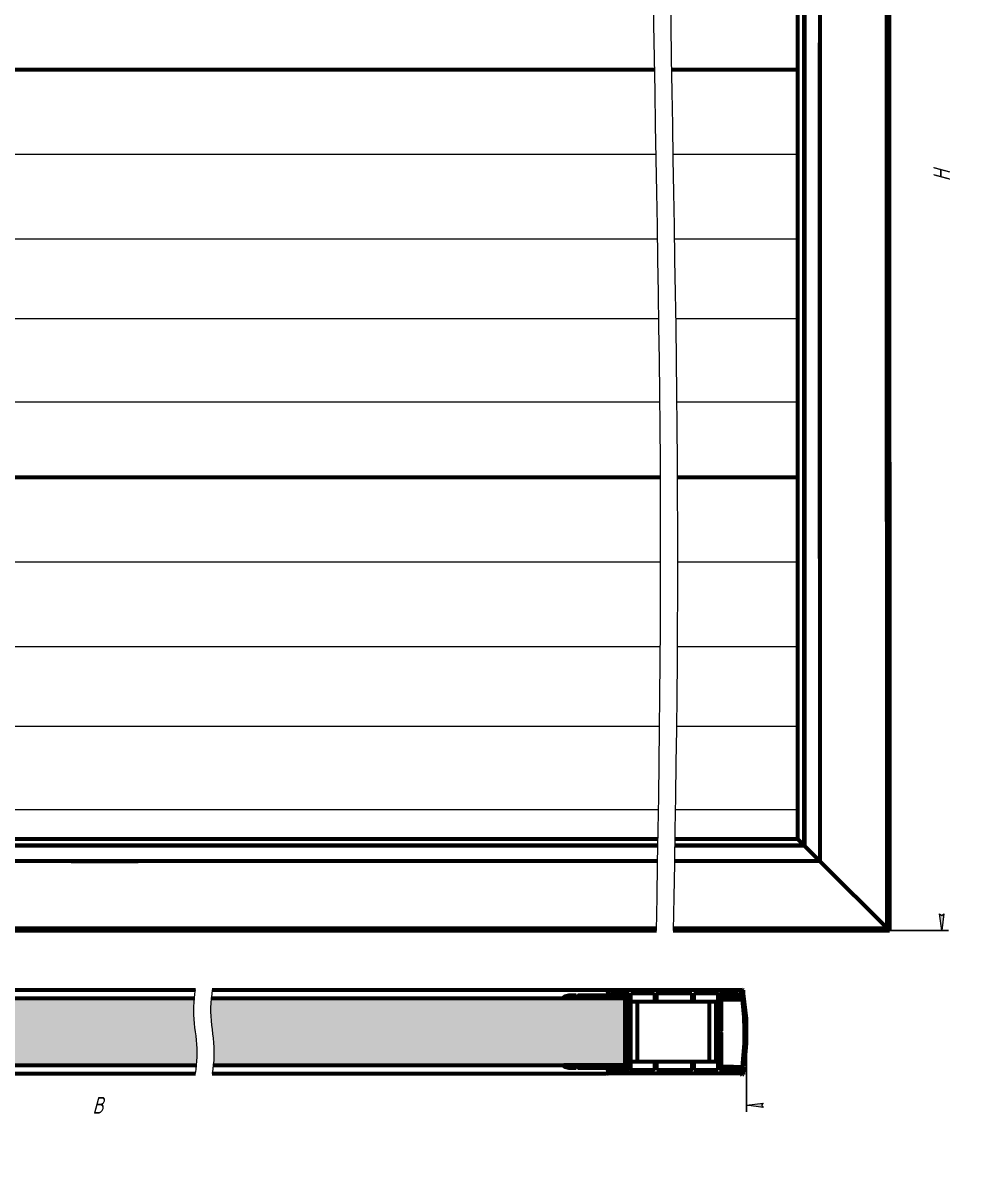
# Model space of a CAD drawing. Header units: millimetres. Extents: x 0 to 841, y 0 to 594.
# Drawn here: x 278.9 to 557.7, y 0 to 339.7 of the extents above; entities that cross this region are included whole.
import ezdxf

# ---------------------------------------------------------------- set-up
doc = ezdxf.new("R2010")
doc.units = ezdxf.units.MM
for name, pattern in [('K5LT_BASIC', [0]), ('K5LT_THIN', [0]), ('K5LT_THIN_INCLUDED_TO_HATCHING', [0])]:
    doc.linetypes.add(name, pattern=pattern)
doc.layers.add('Системный слой', color=7, linetype='Continuous')
doc.styles.add('KDIMTEXTSTYLE', font='', dxfattribs={"width": 0.96, "oblique": 15, "height": 5})
doc.styles.get('KDIMTEXTSTYLE').set_extended_font_data('Gost Type AU')
doc.dimstyles.new('KDIMSTYLE (0.25)', dxfattribs={"dimtxt": 5, "dimasz": 1, "dimexe": 2, "dimexo": 0, "dimgap": 1, "dimtad": 1, "dimlfac": 4, "dimtxsty": 'KDIMTEXTSTYLE', "dimsah": 1, "dimcen": 0, "dimdle": 1, "dimadec": 0, "dimazin": 0, "dimtfac": 0.667, "dimtmove": 0, "dimatfit": 3, "dimfxl": 1, "dimtvp": 1, "dimtolj": 1, "dimtzin": 0, "dimarcsym": 0})
doc.dimstyles.new('KDIMSTYLE (0.50)', dxfattribs={"dimtxt": 5, "dimasz": 1, "dimexe": 2, "dimexo": 0, "dimgap": 1, "dimtad": 1, "dimlfac": 2, "dimtxsty": 'KDIMTEXTSTYLE', "dimsah": 1, "dimcen": 0, "dimdle": 1, "dimadec": 0, "dimazin": 0, "dimtfac": 0.667, "dimtmove": 0, "dimatfit": 3, "dimfxl": 1, "dimtvp": 1, "dimtolj": 1, "dimtzin": 0, "dimarcsym": 0})

# ---------------------------------------------------------------- blocks, each defined once
blk = doc.blocks.new('U3')
at = {"layer": 'Системный слой', "color": 5, "linetype": 'K5LT_BASIC', "lineweight": 60, "true_color": 0x0000ff}
for p, q in [((74.26, 69.56), (213.01, 69.56)), ((218.01, 69.56), (467.79, 69.56)), ((472.79, 69.56), (536.76, 69.56))]:
    blk.add_line(p, q, dxfattribs=at)
blk = doc.blocks.new('U4')
at = {"layer": 'Системный слой', "color": 5, "linetype": 'K5LT_BASIC', "lineweight": 60, "true_color": 0x0000ff}
for p, q in [((73.76, 69.05), (213, 69.05)), ((218, 69.05), (467.79, 69.05)), ((472.79, 69.05), (537.26, 69.05))]:
    blk.add_line(p, q, dxfattribs=at)
blk = doc.blocks.new('U5')
at = {"layer": 'Системный слой', "color": 5, "linetype": 'K5LT_BASIC', "lineweight": 60, "true_color": 0x0000ff}
for p, q in [((74.51, 69.81), (213.01, 69.81)), ((218.01, 69.81), (467.8, 69.81)), ((472.8, 69.81), (536.51, 69.81))]:
    blk.add_line(p, q, dxfattribs=at)
blk = doc.blocks.new('U6')
at = {"layer": 'Системный слой', "color": 7, "linetype": 'K5LT_THIN', "lineweight": 18}
for p, q in [((213.02, 69.93), (74.64, 69.93)), ((467.8, 69.93), (218.02, 69.93)), ((536.38, 69.93), (472.8, 69.93))]:
    blk.add_line(p, q, dxfattribs=at)
blk = doc.blocks.new('U7')
at = {"layer": 'Системный слой', "color": 5, "linetype": 'K5LT_BASIC', "lineweight": 60, "true_color": 0x0000ff}
for p, q in [((213.36, 89.81), (94.52, 89.81)), ((468.14, 89.81), (218.36, 89.81)), ((516.5, 89.81), (473.14, 89.81))]:
    blk.add_line(p, q, dxfattribs=at)
blk = doc.blocks.new('U8')
at = {"layer": 'Системный слой', "color": 7, "linetype": 'K5LT_THIN', "lineweight": 18}
for p, q in [((213.35, 89.68), (94.39, 89.68)), ((468.14, 89.68), (218.35, 89.68)), ((516.62, 89.68), (473.14, 89.68))]:
    blk.add_line(p, q, dxfattribs=at)
blk = doc.blocks.new('U16')
at = {"layer": 'Системный слой', "color": 5, "linetype": 'K5LT_BASIC', "lineweight": 60, "true_color": 0x0000ff}
for p, q in [((467.25, 325.69), (286.62, 325.69)), ((509.88, 325.69), (472.25, 325.69))]:
    blk.add_line(p, q, dxfattribs=at)
blk = doc.blocks.new('U17')
at = {"layer": 'Системный слой', "color": 7, "linetype": 'K5LT_THIN', "lineweight": 18}
for p, q in [((467.68, 300.47), (286.62, 300.47)), ((509.88, 300.47), (472.68, 300.47))]:
    blk.add_line(p, q, dxfattribs=at)
blk = doc.blocks.new('U18')
at = {"layer": 'Системный слой', "color": 7, "linetype": 'K5LT_THIN', "lineweight": 18}
for p, q in [((468.11, 275.22), (286.62, 275.22)), ((509.88, 275.22), (473.11, 275.22))]:
    blk.add_line(p, q, dxfattribs=at)
blk = doc.blocks.new('U19')
at = {"layer": 'Системный слой', "color": 7, "linetype": 'K5LT_THIN', "lineweight": 18}
for p, q in [((468.49, 251.47), (286.62, 251.47)), ((509.88, 251.47), (473.49, 251.47))]:
    blk.add_line(p, q, dxfattribs=at)
blk = doc.blocks.new('U20')
at = {"layer": 'Системный слой', "color": 7, "linetype": 'K5LT_THIN', "lineweight": 18}
for p, q in [((468.8, 226.59), (286.62, 226.59)), ((509.88, 226.59), (473.8, 226.59))]:
    blk.add_line(p, q, dxfattribs=at)
blk = doc.blocks.new('U21')
at = {"layer": 'Системный слой', "color": 5, "linetype": 'K5LT_BASIC', "lineweight": 60, "true_color": 0x0000ff}
for p, q in [((468.97, 204.16), (286.62, 204.16)), ((509.88, 204.16), (473.97, 204.16))]:
    blk.add_line(p, q, dxfattribs=at)
blk = doc.blocks.new('U22')
at = {"layer": 'Системный слой', "color": 7, "linetype": 'K5LT_THIN', "lineweight": 18}
for p, q in [((469.03, 178.94), (286.62, 178.94)), ((509.88, 178.94), (474.03, 178.94))]:
    blk.add_line(p, q, dxfattribs=at)
blk = doc.blocks.new('U23')
at = {"layer": 'Системный слой', "color": 7, "linetype": 'K5LT_THIN', "lineweight": 18}
for p, q in [((468.94, 153.69), (286.62, 153.69)), ((509.88, 153.69), (473.94, 153.69))]:
    blk.add_line(p, q, dxfattribs=at)
blk = doc.blocks.new('U24')
at = {"layer": 'Системный слой', "color": 7, "linetype": 'K5LT_THIN', "lineweight": 18}
for p, q in [((468.72, 129.94), (286.62, 129.94)), ((509.88, 129.94), (473.72, 129.94))]:
    blk.add_line(p, q, dxfattribs=at)
blk = doc.blocks.new('U25')
at = {"layer": 'Системный слой', "color": 7, "linetype": 'K5LT_THIN', "lineweight": 18}
for p, q in [((468.39, 105.06), (286.62, 105.06)), ((509.88, 105.06), (473.39, 105.06))]:
    blk.add_line(p, q, dxfattribs=at)
blk = doc.blocks.new('U32')
at = {"layer": 'Системный слой', "color": 5, "linetype": 'K5LT_BASIC', "lineweight": 60, "true_color": 0x0000ff}
for p, q in [((212.47, 325.69), (101.14, 325.69)), ((286.62, 325.69), (217.47, 325.69))]:
    blk.add_line(p, q, dxfattribs=at)
blk = doc.blocks.new('U33')
at = {"layer": 'Системный слой', "color": 7, "linetype": 'K5LT_THIN', "lineweight": 18}
for p, q in [((212.89, 300.47), (101.14, 300.47)), ((286.62, 300.47), (217.89, 300.47))]:
    blk.add_line(p, q, dxfattribs=at)
blk = doc.blocks.new('U34')
at = {"layer": 'Системный слой', "color": 7, "linetype": 'K5LT_THIN', "lineweight": 18}
for p, q in [((213.33, 275.22), (101.14, 275.22)), ((286.62, 275.22), (218.33, 275.22))]:
    blk.add_line(p, q, dxfattribs=at)
blk = doc.blocks.new('U35')
at = {"layer": 'Системный слой', "color": 7, "linetype": 'K5LT_THIN', "lineweight": 18}
for p, q in [((213.7, 251.47), (101.14, 251.47)), ((286.62, 251.47), (218.7, 251.47))]:
    blk.add_line(p, q, dxfattribs=at)
blk = doc.blocks.new('U36')
at = {"layer": 'Системный слой', "color": 7, "linetype": 'K5LT_THIN', "lineweight": 18}
for p, q in [((214.01, 226.59), (101.14, 226.59)), ((286.62, 226.59), (219.01, 226.59))]:
    blk.add_line(p, q, dxfattribs=at)
blk = doc.blocks.new('U37')
at = {"layer": 'Системный слой', "color": 5, "linetype": 'K5LT_BASIC', "lineweight": 60, "true_color": 0x0000ff}
for p, q in [((214.19, 204.16), (101.14, 204.16)), ((286.62, 204.16), (219.19, 204.16))]:
    blk.add_line(p, q, dxfattribs=at)
blk = doc.blocks.new('U38')
at = {"layer": 'Системный слой', "color": 7, "linetype": 'K5LT_THIN', "lineweight": 18}
for p, q in [((214.25, 178.94), (101.14, 178.94)), ((286.62, 178.94), (219.25, 178.94))]:
    blk.add_line(p, q, dxfattribs=at)
blk = doc.blocks.new('U39')
at = {"layer": 'Системный слой', "color": 7, "linetype": 'K5LT_THIN', "lineweight": 18}
for p, q in [((214.15, 153.69), (101.14, 153.69)), ((286.62, 153.69), (219.15, 153.69))]:
    blk.add_line(p, q, dxfattribs=at)
blk = doc.blocks.new('U40')
at = {"layer": 'Системный слой', "color": 7, "linetype": 'K5LT_THIN', "lineweight": 18}
for p, q in [((213.94, 129.94), (101.14, 129.94)), ((286.62, 129.94), (218.94, 129.94))]:
    blk.add_line(p, q, dxfattribs=at)
blk = doc.blocks.new('U41')
at = {"layer": 'Системный слой', "color": 7, "linetype": 'K5LT_THIN', "lineweight": 18}
for p, q in [((213.6, 105.06), (101.14, 105.06)), ((286.62, 105.06), (218.6, 105.06))]:
    blk.add_line(p, q, dxfattribs=at)
blk = doc.blocks.new('U49')
at = {"layer": 'Системный слой', "color": 5, "linetype": 'K5LT_BASIC', "lineweight": 60, "true_color": 0x0000ff}
for p, q in [((468.22, 94.31), (288.75, 94.31)), ((512, 94.31), (473.22, 94.31))]:
    blk.add_line(p, q, dxfattribs=at)
blk = doc.blocks.new('U50')
at = {"layer": 'Системный слой', "color": 5, "linetype": 'K5LT_BASIC', "lineweight": 60, "true_color": 0x0000ff}
for p, q in [((288.5, 94.56), (468.22, 94.56)), ((473.22, 94.56), (511.75, 94.56))]:
    blk.add_line(p, q, dxfattribs=at)
blk = doc.blocks.new('U51')
at = {"layer": 'Системный слой', "color": 5, "linetype": 'K5LT_BASIC', "lineweight": 60, "true_color": 0x0000ff}
for p, q in [((288.62, 94.43), (468.22, 94.43)), ((473.22, 94.43), (511.87, 94.43))]:
    blk.add_line(p, q, dxfattribs=at)
blk = doc.blocks.new('U52')
at = {"layer": 'Системный слой', "color": 5, "linetype": 'K5LT_BASIC', "lineweight": 60, "true_color": 0x0000ff}
for p, q in [((286.62, 96.43), (468.25, 96.43)), ((473.25, 96.43), (509.88, 96.43))]:
    blk.add_line(p, q, dxfattribs=at)
blk = doc.blocks.new('U61')
at = {"layer": 'Системный слой', "color": 5, "linetype": 'K5LT_BASIC', "lineweight": 60, "true_color": 0x0000ff}
for p, q in [((213.43, 94.31), (99.02, 94.31)), ((288.75, 94.31), (218.43, 94.31))]:
    blk.add_line(p, q, dxfattribs=at)
blk = doc.blocks.new('U62')
at = {"layer": 'Системный слой', "color": 5, "linetype": 'K5LT_BASIC', "lineweight": 60, "true_color": 0x0000ff}
for p, q in [((99.27, 94.56), (213.43, 94.56)), ((218.43, 94.56), (288.5, 94.56))]:
    blk.add_line(p, q, dxfattribs=at)
blk = doc.blocks.new('U63')
at = {"layer": 'Системный слой', "color": 5, "linetype": 'K5LT_BASIC', "lineweight": 60, "true_color": 0x0000ff}
for p, q in [((99.14, 94.43), (213.43, 94.43)), ((218.43, 94.43), (288.62, 94.43))]:
    blk.add_line(p, q, dxfattribs=at)
blk = doc.blocks.new('U64')
at = {"layer": 'Системный слой', "color": 5, "linetype": 'K5LT_BASIC', "lineweight": 60, "true_color": 0x0000ff}
for p, q in [((101.14, 96.43), (213.47, 96.43)), ((218.47, 96.43), (286.62, 96.43))]:
    blk.add_line(p, q, dxfattribs=at)
blk = doc.blocks.new('KDIMARROW_01')
at = {"layer": 'Системный слой'}
blk.add_hatch(color=0, dxfattribs=at).paths.add_polyline_path([(0, 0), (-5, 0.66), (-4.5, 0), (-5, -0.66)])
at = {"layer": 'Системный слой', "color": 0, "linetype": 'K5LT_THIN', "lineweight": 18}
for p, q in [((-4.5, 0), (-5, 0.66)), ((-5, 0.66), (0, 0)), ((0, 0), (-5, -0.66)), ((-5, -0.66), (-4.5, 0)), ((0, 0), (-1, 0))]:
    blk.add_line(p, q, dxfattribs=at)
blk = doc.blocks.new('U80')
at = {"layer": 'Системный слой', "color": 7, "linetype": 'K5LT_THIN_INCLUDED_TO_HATCHING', "lineweight": 18}
for p, q in [((467.05, 339.21), (466.92, 349.21)), ((467.2, 329.2), (467.05, 339.21)), ((467.36, 319.2), (467.2, 329.2)), ((467.53, 309.19), (467.36, 319.2)), ((467.7, 299.19), (467.53, 309.19)), ((467.87, 289.18), (467.7, 299.19)), ((468.05, 279.17), (467.87, 289.18)), ((468.21, 269.17), (468.05, 279.17)), ((468.37, 259.16), (468.21, 269.17)), ((468.52, 249.16), (468.37, 259.16)), ((468.65, 239.15), (468.52, 249.16)), ((468.77, 229.14), (468.65, 239.15)), ((468.87, 219.14), (468.77, 229.14)), ((468.94, 209.13), (468.87, 219.14)), ((469, 199.13), (468.94, 209.13)), ((469.03, 189.12), (469, 199.13)), ((469.03, 179.12), (469.03, 189.12)), ((469.02, 169.11), (469.03, 179.12)), ((468.97, 159.1), (469.02, 169.11)), ((468.91, 149.1), (468.97, 159.1)), ((468.82, 139.09), (468.91, 149.1)), ((468.71, 129.09), (468.82, 139.09)), ((468.59, 119.08), (468.71, 129.09)), ((468.45, 109.08), (468.59, 119.08)), ((468.29, 99.07), (468.45, 109.08)), ((468.13, 89.06), (468.29, 99.07)), ((467.96, 79.06), (468.13, 89.06)), ((467.79, 69.05), (467.96, 79.06))]:
    blk.add_line(p, q, dxfattribs=at)
blk = doc.blocks.new('U81')
at = {"layer": 'Системный слой', "color": 7, "linetype": 'K5LT_THIN_INCLUDED_TO_HATCHING', "lineweight": 18}
for p, q in [((471.92, 349.21), (472.05, 339.21)), ((472.05, 339.21), (472.2, 329.2)), ((472.2, 329.2), (472.36, 319.2)), ((472.36, 319.2), (472.53, 309.19)), ((472.53, 309.19), (472.7, 299.19)), ((472.7, 299.19), (472.87, 289.18)), ((472.87, 289.18), (473.05, 279.17)), ((473.05, 279.17), (473.21, 269.17)), ((473.21, 269.17), (473.37, 259.16)), ((473.37, 259.16), (473.52, 249.16)), ((473.52, 249.16), (473.65, 239.15)), ((473.65, 239.15), (473.77, 229.14)), ((473.77, 229.14), (473.87, 219.14)), ((473.87, 219.14), (473.94, 209.13)), ((473.94, 209.13), (474, 199.13)), ((474, 199.13), (474.03, 189.12)), ((474.03, 189.12), (474.03, 179.12)), ((474.03, 179.12), (474.02, 169.11)), ((474.02, 169.11), (473.97, 159.1)), ((473.97, 159.1), (473.91, 149.1)), ((473.91, 149.1), (473.82, 139.09)), ((473.82, 139.09), (473.71, 129.09)), ((473.71, 129.09), (473.59, 119.08)), ((473.59, 119.08), (473.45, 109.08)), ((473.45, 109.08), (473.29, 99.07)), ((473.29, 99.07), (473.13, 89.06)), ((473.13, 89.06), (472.96, 79.06)), ((472.96, 79.06), (472.79, 69.05))]:
    blk.add_line(p, q, dxfattribs=at)
blk = doc.blocks.new('U82')
at = {"layer": 'Системный слой', "color": 5, "linetype": 'K5LT_BASIC', "lineweight": 60, "true_color": 0x0000ff}
for p, q in [((149.21, 51.41), (330.36, 51.41)), ((335.36, 51.41), (453.36, 51.41))]:
    blk.add_line(p, q, dxfattribs=at)
blk = doc.blocks.new('U83')
at = {"layer": 'Системный слой', "color": 5, "linetype": 'K5LT_BASIC', "lineweight": 60, "true_color": 0x0000ff}
for p, q in [((149.21, 26.41), (330.36, 26.41)), ((335.36, 26.41), (452.76, 26.41))]:
    blk.add_line(p, q, dxfattribs=at)
blk = doc.blocks.new('U84')
at = {"layer": 'Системный слой', "color": 5, "linetype": 'K5LT_BASIC', "lineweight": 60, "true_color": 0x0000ff}
for p, q in [((149.81, 51.41), (330.36, 51.41)), ((335.36, 51.41), (452.76, 51.41))]:
    blk.add_line(p, q, dxfattribs=at)
blk = doc.blocks.new('U85')
at = {"layer": 'Системный слой', "color": 5, "linetype": 'K5LT_BASIC', "lineweight": 60, "true_color": 0x0000ff}
for p, q in [((490.39, 49.39), (490.52, 49.91)), ((490.87, 49.03), (490.39, 49.39)), ((490.52, 49.91), (490.58, 49.96))]:
    blk.add_line(p, q, dxfattribs=at)
blk = doc.blocks.new('U86')
at = {"layer": 'Системный слой', "color": 5, "linetype": 'K5LT_BASIC', "lineweight": 60, "true_color": 0x0000ff}
for p, q in [((490.37, 28.05), (490.7, 28.43)), ((490.59, 27.54), (490.37, 28.05)), ((490.7, 28.43), (490.76, 28.45))]:
    blk.add_line(p, q, dxfattribs=at)
blk = doc.blocks.new('U87')
at = {"layer": 'Системный слой', "color": 5, "linetype": 'K5LT_BASIC', "lineweight": 60, "true_color": 0x0000ff}
for p, q in [((494, 42.81), (493.41, 48.45)), ((494.07, 35.4), (494, 42.81)), ((493.41, 28.45), (494.07, 35.4))]:
    blk.add_line(p, q, dxfattribs=at)
blk = doc.blocks.new('U88')
at = {"layer": 'Системный слой', "color": 5, "linetype": 'K5LT_BASIC', "lineweight": 60, "true_color": 0x0000ff}
for p, q in [((493.98, 43.26), (493.43, 48.45)), ((494.1, 35.83), (493.98, 43.26)), ((493.41, 28.45), (494.1, 35.83))]:
    blk.add_line(p, q, dxfattribs=at)
blk = doc.blocks.new('U89')
at = {"layer": 'Системный слой', "color": 5, "linetype": 'K5LT_BASIC', "lineweight": 60, "true_color": 0x0000ff}
for p, q in [((493.63, 50.2), (494.49, 42.77)), ((494.49, 42.77), (494.55, 35.35)), ((494.55, 35.35), (493.9, 28.53)), ((493.9, 28.53), (493.61, 26.7))]:
    blk.add_line(p, q, dxfattribs=at)
blk = doc.blocks.new('U90')
at = {"layer": 'Системный слой', "color": 5, "linetype": 'K5LT_BASIC', "lineweight": 60, "true_color": 0x0000ff}
for p, q in [((493.11, 51.28), (493.42, 51.53)), ((493.42, 51.53), (493.63, 51.28))]:
    blk.add_line(p, q, dxfattribs=at)
blk = doc.blocks.new('U91')
at = {"layer": 'Системный слой', "color": 5, "linetype": 'K5LT_BASIC', "lineweight": 60, "true_color": 0x0000ff}
for p, q in [((490.42, 49.35), (490.56, 49.92)), ((490.89, 49.03), (490.42, 49.35)), ((490.56, 49.92), (490.61, 49.96))]:
    blk.add_line(p, q, dxfattribs=at)
blk = doc.blocks.new('U92')
at = {"layer": 'Системный слой', "color": 5, "linetype": 'K5LT_BASIC', "lineweight": 60, "true_color": 0x0000ff}
for p, q in [((493.33, 25.95), (493.11, 26.17)), ((493.61, 26.2), (493.33, 25.95))]:
    blk.add_line(p, q, dxfattribs=at)
blk = doc.blocks.new('U93')
at = {"layer": 'Системный слой', "color": 5, "linetype": 'K5LT_BASIC', "lineweight": 60, "true_color": 0x0000ff}
for p, q in [((490.36, 28.03), (490.72, 28.44)), ((490.59, 27.54), (490.36, 28.03)), ((490.72, 28.44), (490.76, 28.45))]:
    blk.add_line(p, q, dxfattribs=at)
blk = doc.blocks.new('U94')
at = {"layer": 'Системный слой', "color": 5, "linetype": 'K5LT_BASIC', "lineweight": 60, "true_color": 0x0000ff}
for p, q in [((144.71, 48.91), (330.07, 48.91)), ((335.07, 48.92), (457.86, 48.92))]:
    blk.add_line(p, q, dxfattribs=at)
blk = doc.blocks.new('U95')
at = {"layer": 'Системный слой', "color": 5, "linetype": 'K5LT_BASIC', "lineweight": 60, "true_color": 0x0000ff}
for p, q in [((144.71, 28.91), (330.66, 28.91)), ((335.66, 28.92), (457.86, 28.92))]:
    blk.add_line(p, q, dxfattribs=at)
blk = doc.blocks.new('U99')
at = {"layer": 'Системный слой', "color": 5, "linetype": 'K5LT_BASIC', "lineweight": 60, "true_color": 0x0000ff}
for p, q in [((440.26, 48.92), (457.86, 48.92)), ((443.86, 49.67), (441.64, 49.67)), ((444.11, 49.42), (443.86, 49.67)), ((444.36, 49.67), (444.11, 49.42)), ((458.86, 49.67), (444.36, 49.67)), ((458.36, 48.42), (458.36, 29.42)), ((459.11, 28.42), (459.11, 49.42)), ((457.86, 28.92), (440.26, 28.92)), ((441.64, 28.17), (443.86, 28.17)), ((443.86, 28.17), (444.11, 28.42)), ((444.11, 28.42), (444.36, 28.17)), ((444.36, 28.17), (458.86, 28.17))]:
    blk.add_line(p, q, dxfattribs=at)
for centre, radius, start, end in [((440.26, 49.07), 0.15, 126.0493, 270), ((441.64, 47.17), 2.5, 90, 126.0493), ((457.86, 48.42), 0.5, 0, 90), ((458.86, 49.42), 0.25, 0, 90), ((440.26, 28.77), 0.15, 90, 233.9507), ((441.64, 30.67), 2.5, 233.9507, 270), ((457.86, 29.42), 0.5, 270, 0), ((458.86, 28.42), 0.25, 270, 0)]:
    blk.add_arc(centre, radius, start, end, dxfattribs=at)
blk = doc.blocks.new('U100')
at = {"layer": 'Системный слой', "color": 7, "linetype": 'K5LT_THIN_INCLUDED_TO_HATCHING', "lineweight": 18}
for p, q in [((330.21, 50.16), (330.36, 51.41)), ((329.89, 46.41), (329.96, 47.66)), ((329.96, 47.66), (330.07, 48.91)), ((330.07, 48.91), (330.21, 50.16)), ((329.86, 45.16), (329.89, 46.41)), ((329.89, 43.91), (329.86, 45.16)), ((329.96, 42.66), (329.89, 43.91)), ((330.07, 41.41), (329.96, 42.66)), ((330.21, 40.16), (330.07, 41.41)), ((330.36, 38.91), (330.21, 40.16)), ((330.52, 37.66), (330.36, 38.91)), ((330.66, 36.41), (330.52, 37.66)), ((330.77, 35.16), (330.66, 36.41)), ((330.84, 33.91), (330.77, 35.16)), ((330.77, 30.16), (330.84, 31.41)), ((330.86, 32.66), (330.84, 33.91)), ((330.84, 31.41), (330.86, 32.66)), ((330.36, 26.41), (330.52, 27.66)), ((330.52, 27.66), (330.66, 28.91)), ((330.66, 28.91), (330.77, 30.16))]:
    blk.add_line(p, q, dxfattribs=at)
blk = doc.blocks.new('U101')
at = {"layer": 'Системный слой', "color": 7, "linetype": 'K5LT_THIN_INCLUDED_TO_HATCHING', "lineweight": 18}
for p, q in [((335.36, 51.41), (335.2, 50.09)), ((335.05, 48.78), (334.94, 47.46)), ((335.2, 50.09), (335.05, 48.78)), ((334.88, 46.15), (334.86, 44.83)), ((334.86, 44.83), (334.9, 43.52)), ((334.94, 47.46), (334.88, 46.15)), ((334.9, 43.52), (334.99, 42.2)), ((334.99, 42.2), (335.12, 40.88)), ((335.12, 40.88), (335.28, 39.57)), ((335.28, 39.57), (335.44, 38.25)), ((335.44, 38.25), (335.6, 36.94)), ((335.6, 36.94), (335.73, 35.62)), ((335.73, 35.62), (335.82, 34.31)), ((335.82, 34.31), (335.86, 32.99)), ((335.85, 31.67), (335.78, 30.36)), ((335.86, 32.99), (335.85, 31.67)), ((335.52, 27.73), (335.36, 26.41)), ((335.67, 29.04), (335.52, 27.73)), ((335.78, 30.36), (335.67, 29.04))]:
    blk.add_line(p, q, dxfattribs=at)

msp = doc.modelspace()

# ---------------------------------------------------------------- hatches: boundary and pattern name
at = {"layer": 'Системный слой'}
h = msp.add_hatch(dxfattribs=at)
h.set_pattern_fill('Металл', angle=45, style=0, pattern_type=0)
h.set_pattern_definition([(45, (0, 0), (-0.7071068, 0.7071068), [])])
h.paths.add_polyline_path([(453.1118, 26.6603), (453.185, 26.4836), (453.3618, 26.4103), (492.8618, 26.4103), (493.0386, 26.4836), (493.1118, 26.6603), (493.1118, 26.9103), (492.9654, 27.2639), (492.9437, 27.2843), (492.0278, 28.0973), (491.847, 28.1599), (491.6748, 28.0763), (491.6118, 27.9103), (491.6118, 27.1603), (487.1118, 27.1603), (487.1118, 38.6603), (486.8618, 38.9103), (487.1118, 39.1603), (487.1118, 50.6603), (491.6118, 50.6603), (491.6118, 49.9103), (491.685, 49.7336), (491.8618, 49.6603), (492.0278, 49.7234), (492.9437, 50.5364), (493.1109, 50.8806), (493.1118, 50.9103), (493.1118, 51.1603), (493.0386, 51.3371), (492.8618, 51.4103), (453.3618, 51.4103), (453.185, 51.3371), (453.1118, 51.1603), (453.1118, 50.9103), (453.2583, 50.5568), (453.2799, 50.5364), (454.1959, 49.7234), (454.3767, 49.6608), (454.5488, 49.7444), (454.6118, 49.9103), (454.6118, 50.6603), (459.1118, 50.6603), (459.1118, 39.1603), (459.3618, 38.9103), (459.1118, 38.6603), (459.1118, 27.1603), (454.6118, 27.1603), (454.6118, 27.9103), (454.5386, 28.0871), (454.3618, 28.1603), (454.1959, 28.0973), (453.2799, 27.2843), (453.1127, 26.94), (453.1118, 26.9103)])
h.paths.add_polyline_path([(479.0118, 27.4103), (479.0118, 29.9103), (478.3618, 29.9103), (478.3618, 27.4103), (467.8618, 27.4103), (467.8618, 29.9103), (467.2118, 29.9103), (467.2118, 27.4103), (460.1118, 27.4103), (460.1118, 50.4103), (467.2118, 50.4103), (467.2118, 47.9103), (467.8618, 47.9103), (467.8618, 50.4103), (478.3618, 50.4103), (478.3618, 47.9103), (479.0118, 47.9103), (479.0118, 50.4103), (486.1118, 50.4103), (486.1118, 27.4103)])
h = msp.add_hatch(dxfattribs=at)
h.set_pattern_fill('Металл', angle=135, style=0, pattern_type=0)
h.set_pattern_definition([(135, (0, 0), (-0.7071068, -0.7071068), [])])
h.paths.add_polyline_path([(491.2691, 50.3449), (491.162, 50.3139), (490.6065, 49.9624), (490.3889, 49.4627), (490.8263, 49.0447), (490.8883, 49.0341), (493.3731, 49.0317), (493.4293, 48.4459), (494.1014, 41.0297), (494.0119, 34.1915), (493.4094, 28.4459), (490.7643, 28.4485), (490.3649, 28.0303), (490.5859, 27.5393), (491.1069, 27.1931), (491.2138, 27.1607), (491.4125, 27.1605), (491.554, 27.219), (491.6003, 27.2911), (491.612, 27.3227), (491.6124, 27.7477), (491.6711, 27.889), (491.8126, 27.9475), (493.1118, 27.9462), (493.1118, 26.1665), (493.3948, 25.9484), (493.6101, 26.1957), (493.6106, 26.6957), (494.4841, 34.1344), (494.5562, 41.5432), (493.8379, 48.9283), (493.6339, 50.1957), (493.6334, 51.2814), (493.3431, 51.5284), (493.1133, 51.2819), (493.1116, 49.5319), (491.8103, 49.5332), (491.6689, 49.5919), (491.6105, 49.7334), (491.6109, 50.1584), (491.5951, 50.2069), (491.4955, 50.3231), (491.4052, 50.3448)])
h = msp.add_hatch(dxfattribs=at)
h.set_pattern_fill('Песок', angle=40, style=0, pattern_type=0)
h.set_pattern_definition([(40, (7.66, 6.428), (-20.5692, 24.5134), [2, -30]), (130, (9.193, 7.713), (-24.5134, -20.5692), [2, -30]), (85, (7.66, 6.428), (-20.5688, 24.513), [2.828, -42.426]), (60, (9.193, 7.713), (-27.7128, 16), [2, -30]), (150, (10.192, 9.445), (-16, -27.7128), [2, -30]), (105, (9.193, 7.713), (-27.7123, 15.9997), [2.828, -42.426]), (80, (16.853, 14.141), (-26.0974, 4.6017), [1.5, -25]), (170, (17.114, 15.618), (-4.6017, -26.0974), [1.5, -25]), (125, (16.853, 14.141), (-26.09695, 4.6016), [2.121, -35.355]), (100, (-18.796, -15.771), (-15.7569, -2.77837), [1, -15]), (190, (-18.97, -14.787), (2.77837, -15.7569), [1, -15]), (145, (-18.796, -15.771), (-15.75733, -2.77844), [1.414, -21.213]), (70, (1.233, 14.088), (-15.0351, 5.4723), [1, -15]), (160, (1.575, 15.028), (-5.4723, -15.0351), [1, -15]), (115, (1.233, 14.088), (-15.03547, 5.47246), [1.414, -21.213]), (85, (0, 0), (-9.35186, 7.84492), [0.3, -10]), (65, (0, 0), (-2.41845, 6.64463), [0.3, -10]), (105, (0, 0), (-6.193075, 7.658056), [0.5, -12]), (110, (0, 0), (-7.94593, 1.36463), [0.5, -7])])
h.paths.add_polyline_path([(457.8618, 29.42), (457.8618, 48.92), (335.0598, 48.8247), (335.0547, 48.7788), (334.9432, 47.463), (334.8771, 46.1472), (334.8635, 44.8314), (334.9039, 43.5156), (334.994, 42.1998), (335.1238, 40.884), (335.2795, 39.5682), (335.4441, 38.2524), (335.5998, 36.9366), (335.7297, 35.6209), (335.8197, 34.3051), (335.8601, 32.9893), (335.8465, 31.6735), (335.7804, 30.3577), (335.6956, 29.3564)])
h.paths.add_polyline_path([(330.8373, 33.9103), (330.7663, 35.1603), (330.6557, 36.4103), (330.5163, 37.6603), (330.3618, 38.9103), (330.2073, 40.1603), (330.0679, 41.4103), (329.9573, 42.6603), (329.8863, 43.9103), (329.8618, 45.1603), (329.8863, 46.4103), (329.9573, 47.6603), (330.0143, 48.304), (144.7118, 48.1603), (144.7118, 28.9103), (330.6643, 29.0071), (330.7663, 30.1603), (330.8373, 31.4103), (330.8618, 32.6603)])

# ---------------------------------------------------------------- linework, layer by layer
at = {"layer": 'Системный слой', "color": 7, "linetype": 'K5LT_THIN', "lineweight": 18}
for p, q in [((536.3811, 160.1892), (536.3811, 518.4329)), ((516.6244, 179.9326), (516.6244, 498.6826)), ((536.3811, 238.8614), (536.3811, 69.9326)), ((516.6244, 219.1181), (516.6244, 89.6826))]:
    msp.add_line(p, q, dxfattribs=at)
at = {"layer": 'Системный слой', "color": 5, "linetype": 'K5LT_BASIC', "lineweight": 60, "true_color": 0x0000ff}
for p, q in [((536.5061, 191.0611), (536.5061, 518.5578)), ((536.7552, 190.812), (536.7557, 518.8074)), ((537.2613, 190.3128), (537.2613, 519.3128)), ((516.4994, 498.5576), (516.4994, 89.8076)), ((511.7494, 493.8076), (511.7494, 94.5576)), ((511.8744, 94.4326), (511.8744, 493.9326)), ((511.9994, 94.3076), (511.9994, 494.0576)), ((509.8781, 491.9363), (509.8781, 96.4289)), ((511.8744, 450.0177), (511.8744, 94.4326)), ((516.4994, 180.0576), (516.4994, 333.8076)), ((516.4994, 218.9931), (516.4994, 89.8076)), ((536.5061, 207.9896), (536.5061, 69.8076)), ((536.7552, 208.2387), (536.7554, 69.5582)), ((537.2613, 208.7379), (537.2613, 69.0524)), ((516.4994, 89.8076), (509.8781, 96.4289)), ((293.246, 89.8076), (313.2526, 89.8076)), ((516.4994, 89.8076), (516.6244, 89.6826)), ((516.6244, 89.6826), (516.4994, 89.8076)), ((537.2613, 69.0524), (516.6244, 89.6826)), ((453.1118, 50.9103), (453.1118, 51.1603)), ((453.3618, 51.4103), (468.1118, 51.4103)), ((453.3618, 51.4103), (492.8618, 51.4103)), ((493.089, 51.2819), (493.0803, 51.2819)), ((493.089, 51.2819), (493.3493, 51.5308)), ((493.089, 51.2819), (493.089, 51.2648)), ((493.1116, 49.5319), (493.1133, 51.2819)), ((493.1118, 51.1603), (493.1118, 50.9103)), ((493.6334, 51.2814), (493.6339, 50.1957)), ((454.1959, 49.7234), (453.2799, 50.5364)), ((459.1118, 50.6603), (454.6118, 50.6603)), ((454.6118, 50.6603), (454.6118, 49.9103)), ((459.1118, 39.1603), (459.1118, 50.6603)), ((460.1118, 27.4103), (460.1118, 50.4103)), ((460.1118, 50.4103), (467.2118, 50.4103)), ((460.1118, 47.9103), (462.1118, 47.9103)), ((462.1118, 29.9103), (462.1118, 47.9103)), ((462.1118, 47.9103), (467.2118, 47.9103)), ((467.2118, 50.4103), (467.2118, 47.9103)), ((467.2118, 47.9103), (467.8618, 47.9103)), ((467.8618, 47.9103), (467.8618, 50.4103)), ((467.8618, 50.4103), (478.3618, 50.4103)), ((467.8618, 47.9103), (478.3618, 47.9103)), ((478.3618, 50.4103), (478.3618, 47.9103)), ((478.3618, 47.9103), (479.0118, 47.9103)), ((479.0118, 47.9103), (479.0118, 50.4103)), ((479.0118, 50.4103), (486.1118, 50.4103)), ((479.0118, 47.9103), (483.6118, 47.9103)), ((483.6118, 29.9103), (483.6118, 47.9103)), ((483.6118, 47.9103), (485.6118, 47.9103)), ((485.6118, 29.9103), (485.6118, 47.9103)), ((486.1118, 50.4103), (486.1118, 27.4103)), ((487.1118, 50.6603), (487.1118, 39.1603)), ((491.6118, 50.6603), (487.1118, 50.6603)), ((491.2457, 50.3449), (487.1118, 50.3449)), ((491.2457, 50.3449), (487.1118, 50.3449)), ((490.5835, 49.9624), (487.1118, 49.9624)), ((490.8661, 49.0341), (487.1118, 49.0341)), ((493.351, 49.0317), (487.1118, 49.0317)), ((493.4077, 48.4459), (487.1118, 48.4459)), ((491.1386, 50.3139), (490.5835, 49.9624)), ((490.6065, 49.9624), (491.162, 50.3139)), ((490.8661, 49.0341), (493.351, 49.0317)), ((493.3731, 49.0317), (490.8883, 49.0341)), ((491.1386, 50.3139), (491.2455, 50.3449)), ((491.2455, 50.3449), (491.2457, 50.3449)), ((491.2661, 50.3449), (491.2457, 50.3449)), ((491.2691, 50.3449), (491.4052, 50.3448)), ((491.5951, 50.2069), (491.6109, 50.1584)), ((491.6109, 50.1584), (491.6105, 49.7334)), ((491.6118, 49.9103), (491.6118, 50.6603)), ((491.6242, 49.6603), (491.8618, 49.6603)), ((491.8103, 49.5332), (493.1116, 49.5319)), ((492.9437, 50.5364), (492.0278, 49.7234)), ((493.089, 50.7609), (493.089, 49.5319)), ((493.351, 49.0317), (493.4077, 48.4459)), ((493.4293, 48.4459), (493.3731, 49.0317)), ((459.3618, 38.9103), (459.1118, 39.1603)), ((459.1118, 38.6603), (459.3618, 38.9103)), ((459.1118, 27.1603), (459.1118, 38.6603)), ((487.1118, 39.1603), (486.8618, 38.9103)), ((486.8618, 38.9103), (487.1118, 38.6603)), ((487.1118, 38.6603), (487.1118, 27.1603)), ((453.2799, 27.2843), (454.1959, 28.0973)), ((454.6118, 27.9103), (454.6118, 27.1603)), ((462.1118, 29.9103), (460.1118, 29.9103)), ((467.2118, 27.4103), (460.1118, 27.4103)), ((467.2118, 29.9103), (462.1118, 29.9103)), ((467.2118, 29.9103), (467.2118, 27.4103)), ((467.8618, 29.9103), (467.2118, 29.9103)), ((467.8618, 27.4103), (467.8618, 29.9103)), ((478.3618, 29.9103), (467.8618, 29.9103)), ((478.3618, 27.4103), (467.8618, 27.4103)), ((479.0118, 29.9103), (478.3618, 29.9103)), ((478.3618, 29.9103), (478.3618, 27.4103)), ((479.0118, 27.4103), (479.0118, 29.9103)), ((483.6118, 29.9103), (479.0118, 29.9103)), ((486.1118, 27.4103), (479.0118, 27.4103)), ((485.6118, 29.9103), (483.6118, 29.9103)), ((490.7626, 28.4485), (487.1118, 28.4485)), ((490.585, 27.5393), (487.1118, 27.5393)), ((490.585, 27.5393), (491.1064, 27.1931)), ((491.1069, 27.1931), (490.5859, 27.5393)), ((490.7643, 28.4485), (490.7626, 28.4485)), ((490.7643, 28.4485), (493.4094, 28.4459)), ((491.2134, 27.1607), (491.1064, 27.1931)), ((491.612, 27.3227), (491.6003, 27.2911)), ((491.6118, 27.1603), (491.6118, 27.9103)), ((491.6124, 27.7477), (491.612, 27.3227)), ((493.1118, 27.9462), (491.8126, 27.9475)), ((492.0278, 28.0973), (492.9437, 27.2843)), ((493.1106, 27.9462), (492.198, 27.9462)), ((493.1106, 27.9462), (493.1116, 26.9254)), ((493.1118, 26.1665), (493.1118, 27.9462)), ((453.4383, 26.4103), (452.7618, 26.4103)), ((453.1118, 26.6603), (453.1118, 26.9103)), ((468.1118, 26.4103), (453.3618, 26.4103)), ((492.8618, 26.4103), (453.3618, 26.4103)), ((454.6118, 27.1603), (459.1118, 27.1603)), ((491.4121, 27.1605), (487.1118, 27.1603)), ((491.4121, 27.1605), (487.1118, 27.1603)), ((487.1118, 27.1603), (491.6118, 27.1603)), ((491.4125, 27.1605), (491.2138, 27.1607)), ((493.1118, 26.9103), (493.1118, 26.6603)), ((493.6106, 26.1957), (493.3689, 25.9465)), ((493.6106, 26.6957), (493.6101, 26.1957)), ((493.6106, 26.1957), (493.6106, 26.6957))]:
    msp.add_line(p, q, dxfattribs=at)
for centre, radius, start, end in [((453.3618, 51.1603), 0.25, 90, 180), ((492.8618, 51.1603), 0.25, 0, 90), ((493.3491, 51.2961), 0.2347, 86.899655, 89.959743), ((453.6118, 50.9103), 0.5, 180, 228.406857), ((454.3618, 49.9103), 0.25, 228.406857, 0), ((491.2689, 50.1449), 0.2, 89.943194, 122.327258), ((491.405, 50.1448), 0.2, 18.085268, 89.943194), ((491.8105, 49.7332), 0.2, 179.943194, 269.943194), ((491.8618, 49.9103), 0.25, 180, 311.593143), ((492.6118, 50.9103), 0.5, 311.593143, 0), ((453.6118, 26.9103), 0.5, 131.593143, 180), ((454.3618, 27.9103), 0.25, 0, 131.593143), ((491.214, 27.3542), 0.1935, 236.393388, 269.943194), ((491.4127, 27.3605), 0.2, 269.943194, 339.697878), ((491.8618, 27.9103), 0.25, 48.406857, 180), ((491.8124, 27.7475), 0.2, 89.943194, 179.943194), ((492.6118, 26.9103), 0.5, 0, 48.406857), ((453.3618, 26.6603), 0.25, 180, 270), ((492.8618, 26.6603), 0.25, 270, 0)]:
    msp.add_arc(centre, radius, start, end, dxfattribs=at)

# ---------------------------------------------------------------- block references
at = {"layer": 'Системный слой'}
for name in ['U80', 'U81', 'U32', 'U16', 'U33', 'U17', 'U34', 'U18', 'U35', 'U19', 'U36', 'U20', 'U37', 'U21', 'U38', 'U22', 'U39', 'U23', 'U40', 'U24', 'U41', 'U25', 'U64', 'U52', 'U61', 'U63', 'U62', 'U50', 'U51', 'U49', 'U8', 'U7', 'U4', 'U3', 'U5', 'U6', 'U82', 'U84', 'U100', 'U101', 'U90', 'U94', 'U99', 'U85', 'U91', 'U87', 'U88', 'U89', 'U95', 'U93', 'U86', 'U83', 'U92']:
    msp.add_blockref(name, (0, 0), dxfattribs=at)

# ---------------------------------------------------------------- dimensions: what is measured, and where the dimension line sits
at = {"layer": 'Системный слой', "color": 7}
msp.add_linear_dim(base=(552.8201, 519.3128), p1=(537.2613, 69.0524), p2=(537.2613, 519.3128), angle=90, location=(552.8201, 294.1826), text='\\fGOST type A|b0|c204|p34;\\H5.0;\\W0.960;\\Q15;\\fGOST type A|b0|c204|p34;\\H5.0;\\W0.960;\\Q15;\\fGOST type A|b0|i0|c204|p34;\\Q15;H', dimstyle='KDIMSTYLE (0.25)', override={"dimexo": 0, "dimblk1": 'KDIMARROW_01', "dimblk2": 'KDIMARROW_01', "dimse1": 0, "dimse2": 0, "dimclrt": 7, "dimtolj": 1}, dxfattribs=at).render()
msp.add_linear_dim(base=(107.9404, 16.9809), p1=(494.6007, 35.7881), p2=(107.9404, 39.4379), location=(301.2706, 16.9809), text='\\fGOST type A|b0|c204|p34;\\H5.0;\\W0.960;\\Q15;\\fGOST type A|b0|c204|p34;\\H5.0;\\W0.960;\\Q15;\\fGOST type A|b0|i0|c204|p34;\\Q15;B', dimstyle='KDIMSTYLE (0.50)', override={"dimexo": 0, "dimblk1": 'KDIMARROW_01', "dimblk2": 'KDIMARROW_01', "dimse1": 0, "dimse2": 0, "dimclrt": 7, "dimtolj": 1}, dxfattribs=at).render()

doc.saveas('drawing.dxf')
